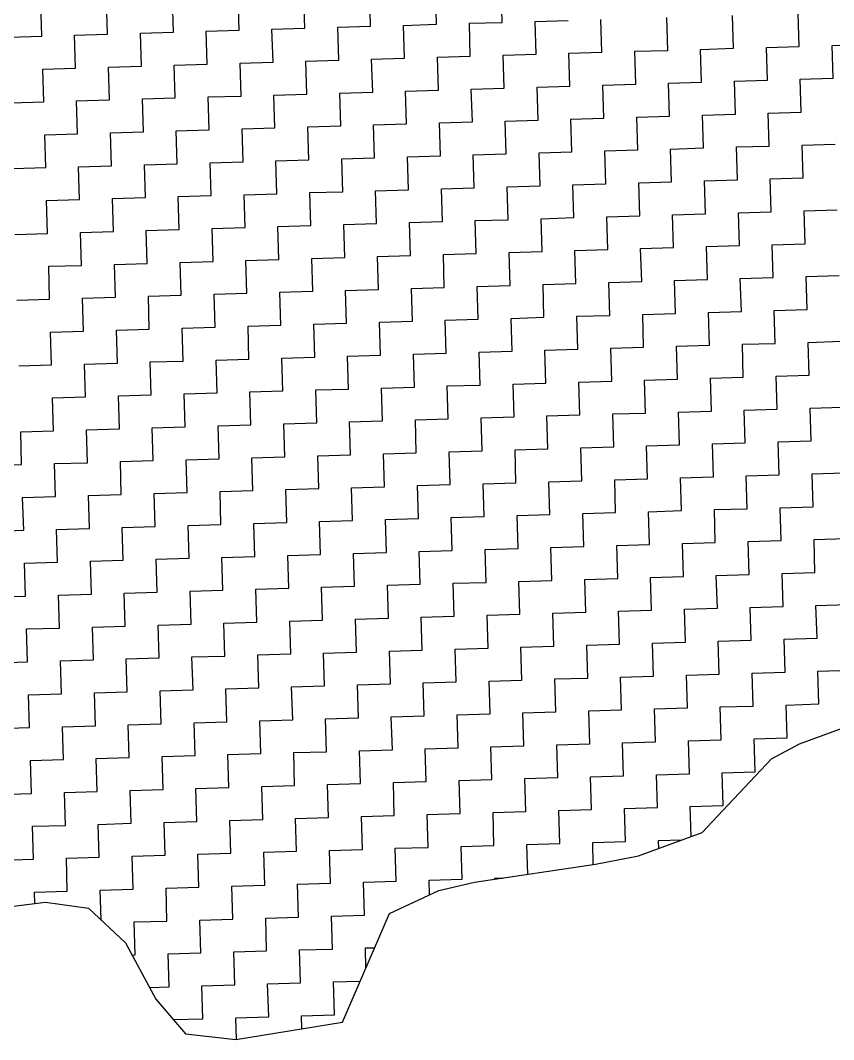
# Model space of a CAD drawing. Header units: metres. Extents: x 289662 to 290738, y 2016260 to 2018343.
# Drawn here: x 290324.9 to 290417, y 2016454.8 to 2016570.2 of the extents above; entities that cross this region are included whole.
import ezdxf

# ---------------------------------------------------------------- set-up
doc = ezdxf.new("R2010")
doc.units = ezdxf.units.M
doc.layers.add('POLY_HATCH', color=12, linetype='Continuous')

msp = doc.modelspace()

# ---------------------------------------------------------------- linework, layer by layer
at = {"layer": 'POLY_HATCH', "linetype": 'Continuous'}
for p, q in [((290372.04, 2016569.79), (290371.93, 2016573.51)), ((290379.48, 2016570.01), (290379.37, 2016573.73)), ((290334.81, 2016568.67), (290334.7, 2016572.39)), ((290342.26, 2016568.89), (290342.15, 2016572.62)), ((290349.7, 2016569.12), (290349.59, 2016572.84)), ((290357.15, 2016569.34), (290357.04, 2016573.06)), ((290364.59, 2016569.56), (290364.48, 2016573.29)), ((290327.37, 2016568.45), (290327.25, 2016572.17)), ((290375.76, 2016569.9), (290379.48, 2016570.01)), ((290383.21, 2016570.12), (290386.93, 2016570.23)), ((290383.32, 2016566.4), (290383.21, 2016570.12)), ((290390.76, 2016566.62), (290390.65, 2016570.34)), ((290398.21, 2016566.84), (290398.1, 2016570.57)), ((290405.65, 2016567.07), (290405.54, 2016570.79)), ((290413.1, 2016567.29), (290412.99, 2016571.01)), ((290338.53, 2016568.78), (290342.26, 2016568.89)), ((290345.98, 2016569.01), (290349.7, 2016569.12)), ((290346.09, 2016565.28), (290345.98, 2016569.01)), ((290353.42, 2016569.23), (290357.15, 2016569.34)), ((290353.54, 2016565.51), (290353.42, 2016569.23)), ((290360.87, 2016569.45), (290364.59, 2016569.56)), ((290360.98, 2016565.73), (290360.87, 2016569.45)), ((290368.32, 2016569.67), (290372.04, 2016569.79)), ((290368.43, 2016565.95), (290368.32, 2016569.67)), ((290375.87, 2016566.17), (290375.76, 2016569.9)), ((290323.64, 2016568.34), (290327.37, 2016568.45)), ((290331.09, 2016568.56), (290334.81, 2016568.67)), ((290331.2, 2016564.84), (290331.09, 2016568.56)), ((290338.65, 2016565.06), (290338.53, 2016568.78)), ((290387.04, 2016566.51), (290390.76, 2016566.62)), ((290387.15, 2016562.79), (290387.04, 2016566.51)), ((290394.49, 2016566.73), (290398.21, 2016566.84)), ((290394.6, 2016563.01), (290394.49, 2016566.73)), ((290401.93, 2016566.95), (290405.65, 2016567.07)), ((290402.04, 2016563.23), (290401.93, 2016566.95)), ((290409.38, 2016567.18), (290413.1, 2016567.29)), ((290409.49, 2016563.45), (290409.38, 2016567.18)), ((290416.82, 2016567.4), (290420.54, 2016567.51)), ((290416.93, 2016563.68), (290416.82, 2016567.4)), ((290349.81, 2016565.39), (290353.54, 2016565.51)), ((290349.93, 2016561.67), (290349.81, 2016565.39)), ((290357.26, 2016565.62), (290360.98, 2016565.73)), ((290357.37, 2016561.89), (290357.26, 2016565.62)), ((290364.7, 2016565.84), (290368.43, 2016565.95)), ((290364.82, 2016562.12), (290364.7, 2016565.84)), ((290372.15, 2016566.06), (290375.87, 2016566.17)), ((290372.26, 2016562.34), (290372.15, 2016566.06)), ((290379.6, 2016566.29), (290383.32, 2016566.4)), ((290379.71, 2016562.56), (290379.6, 2016566.29)), ((290327.48, 2016564.72), (290331.2, 2016564.84)), ((290327.59, 2016561), (290327.48, 2016564.72)), ((290334.92, 2016564.95), (290338.65, 2016565.06)), ((290335.03, 2016561.23), (290334.92, 2016564.95)), ((290342.37, 2016565.17), (290346.09, 2016565.28)), ((290342.48, 2016561.45), (290342.37, 2016565.17)), ((290398.32, 2016563.12), (290402.04, 2016563.23)), ((290398.43, 2016559.4), (290398.32, 2016563.12)), ((290405.77, 2016563.34), (290409.49, 2016563.45)), ((290405.88, 2016559.62), (290405.77, 2016563.34)), ((290413.21, 2016563.57), (290416.93, 2016563.68)), ((290413.32, 2016559.84), (290413.21, 2016563.57)), ((290353.65, 2016561.78), (290357.37, 2016561.89)), ((290361.09, 2016562.01), (290364.82, 2016562.12)), ((290361.2, 2016558.28), (290361.09, 2016562.01)), ((290368.54, 2016562.23), (290372.26, 2016562.34)), ((290368.65, 2016558.51), (290368.54, 2016562.23)), ((290375.98, 2016562.45), (290379.71, 2016562.56)), ((290376.1, 2016558.73), (290375.98, 2016562.45)), ((290383.43, 2016562.67), (290387.15, 2016562.79)), ((290383.54, 2016558.95), (290383.43, 2016562.67)), ((290390.87, 2016562.9), (290394.6, 2016563.01)), ((290390.99, 2016559.17), (290390.87, 2016562.9)), ((290323.87, 2016560.89), (290327.59, 2016561)), ((290331.31, 2016561.11), (290335.03, 2016561.23)), ((290331.42, 2016557.39), (290331.31, 2016561.11)), ((290338.76, 2016561.34), (290342.48, 2016561.45)), ((290338.87, 2016557.61), (290338.76, 2016561.34)), ((290346.2, 2016561.56), (290349.93, 2016561.67)), ((290346.31, 2016557.84), (290346.2, 2016561.56)), ((290353.76, 2016558.06), (290353.65, 2016561.78)), ((290402.15, 2016559.51), (290405.88, 2016559.62)), ((290409.6, 2016559.73), (290413.32, 2016559.84)), ((290409.71, 2016556.01), (290409.6, 2016559.73)), ((290364.93, 2016558.39), (290368.65, 2016558.51)), ((290372.37, 2016558.62), (290376.1, 2016558.73)), ((290372.48, 2016554.89), (290372.37, 2016558.62)), ((290379.82, 2016558.84), (290383.54, 2016558.95)), ((290379.93, 2016555.12), (290379.82, 2016558.84)), ((290387.26, 2016559.06), (290390.99, 2016559.17)), ((290387.37, 2016555.34), (290387.26, 2016559.06)), ((290394.71, 2016559.29), (290398.43, 2016559.4)), ((290394.82, 2016555.56), (290394.71, 2016559.29)), ((290402.27, 2016555.79), (290402.15, 2016559.51)), ((290327.7, 2016557.28), (290331.42, 2016557.39)), ((290327.81, 2016553.56), (290327.7, 2016557.28)), ((290335.15, 2016557.5), (290338.87, 2016557.61)), ((290335.26, 2016553.78), (290335.15, 2016557.5)), ((290342.59, 2016557.73), (290346.31, 2016557.84)), ((290342.7, 2016554), (290342.59, 2016557.73)), ((290350.04, 2016557.95), (290353.76, 2016558.06)), ((290350.15, 2016554.23), (290350.04, 2016557.95)), ((290357.48, 2016558.17), (290361.2, 2016558.28)), ((290357.59, 2016554.45), (290357.48, 2016558.17)), ((290365.04, 2016554.67), (290364.93, 2016558.39)), ((290413.43, 2016556.12), (290417.16, 2016556.23)), ((290413.55, 2016552.4), (290413.43, 2016556.12)), ((290376.21, 2016555.01), (290379.93, 2016555.12)), ((290376.32, 2016551.28), (290376.21, 2016555.01)), ((290383.65, 2016555.23), (290387.37, 2016555.34)), ((290383.76, 2016551.51), (290383.65, 2016555.23)), ((290391.1, 2016555.45), (290394.82, 2016555.56)), ((290391.21, 2016551.73), (290391.1, 2016555.45)), ((290398.54, 2016555.67), (290402.27, 2016555.79)), ((290398.65, 2016551.95), (290398.54, 2016555.67)), ((290405.99, 2016555.9), (290409.71, 2016556.01)), ((290406.1, 2016552.18), (290405.99, 2016555.9)), ((290338.98, 2016553.89), (290342.7, 2016554)), ((290339.09, 2016550.17), (290338.98, 2016553.89)), ((290346.43, 2016554.11), (290350.15, 2016554.23)), ((290346.54, 2016550.39), (290346.43, 2016554.11)), ((290353.87, 2016554.34), (290357.59, 2016554.45)), ((290353.98, 2016550.61), (290353.87, 2016554.34)), ((290361.32, 2016554.56), (290365.04, 2016554.67)), ((290361.43, 2016550.84), (290361.32, 2016554.56)), ((290368.76, 2016554.78), (290372.48, 2016554.89)), ((290368.87, 2016551.06), (290368.76, 2016554.78)), ((290324.09, 2016553.45), (290327.81, 2016553.56)), ((290331.53, 2016553.67), (290335.26, 2016553.78)), ((290331.65, 2016549.95), (290331.53, 2016553.67)), ((290380.04, 2016551.39), (290383.76, 2016551.51)), ((290387.49, 2016551.62), (290391.21, 2016551.73)), ((290387.6, 2016547.9), (290387.49, 2016551.62)), ((290394.93, 2016551.84), (290398.65, 2016551.95)), ((290395.04, 2016548.12), (290394.93, 2016551.84)), ((290402.38, 2016552.06), (290406.1, 2016552.18)), ((290402.49, 2016548.34), (290402.38, 2016552.06)), ((290409.82, 2016552.29), (290413.55, 2016552.4)), ((290409.93, 2016548.56), (290409.82, 2016552.29)), ((290342.81, 2016550.28), (290346.54, 2016550.39)), ((290350.26, 2016550.5), (290353.98, 2016550.61)), ((290350.37, 2016546.78), (290350.26, 2016550.5)), ((290357.7, 2016550.73), (290361.43, 2016550.84)), ((290357.82, 2016547), (290357.7, 2016550.73)), ((290365.15, 2016550.95), (290368.87, 2016551.06)), ((290365.26, 2016547.23), (290365.15, 2016550.95)), ((290372.6, 2016551.17), (290376.32, 2016551.28)), ((290372.71, 2016547.45), (290372.6, 2016551.17)), ((290380.15, 2016547.67), (290380.04, 2016551.39)), ((290327.92, 2016549.83), (290331.65, 2016549.95)), ((290328.03, 2016546.11), (290327.92, 2016549.83)), ((290335.37, 2016550.06), (290339.09, 2016550.17)), ((290335.48, 2016546.33), (290335.37, 2016550.06)), ((290342.93, 2016546.56), (290342.81, 2016550.28)), ((290391.32, 2016548.01), (290395.04, 2016548.12)), ((290398.77, 2016548.23), (290402.49, 2016548.34)), ((290398.88, 2016544.51), (290398.77, 2016548.23)), ((290406.21, 2016548.45), (290409.93, 2016548.56)), ((290406.32, 2016544.73), (290406.21, 2016548.45)), ((290413.66, 2016548.68), (290417.38, 2016548.79)), ((290413.77, 2016544.95), (290413.66, 2016548.68)), ((290354.09, 2016546.89), (290357.82, 2016547)), ((290354.21, 2016543.17), (290354.09, 2016546.89)), ((290361.54, 2016547.11), (290365.26, 2016547.23)), ((290361.65, 2016543.39), (290361.54, 2016547.11)), ((290368.98, 2016547.34), (290372.71, 2016547.45)), ((290369.1, 2016543.62), (290368.98, 2016547.34)), ((290376.43, 2016547.56), (290380.15, 2016547.67)), ((290376.54, 2016543.84), (290376.43, 2016547.56)), ((290383.88, 2016547.78), (290387.6, 2016547.9)), ((290383.99, 2016544.06), (290383.88, 2016547.78)), ((290391.43, 2016544.28), (290391.32, 2016548.01)), ((290324.31, 2016546), (290328.03, 2016546.11)), ((290331.76, 2016546.22), (290335.48, 2016546.33)), ((290331.87, 2016542.5), (290331.76, 2016546.22)), ((290339.2, 2016546.45), (290342.93, 2016546.56)), ((290339.31, 2016542.72), (290339.2, 2016546.45)), ((290346.65, 2016546.67), (290350.37, 2016546.78)), ((290346.76, 2016542.95), (290346.65, 2016546.67)), ((290402.6, 2016544.62), (290406.32, 2016544.73)), ((290402.71, 2016540.9), (290402.6, 2016544.62)), ((290410.05, 2016544.84), (290413.77, 2016544.95)), ((290410.16, 2016541.12), (290410.05, 2016544.84)), ((290365.37, 2016543.5), (290369.1, 2016543.62)), ((290365.48, 2016539.78), (290365.37, 2016543.5)), ((290372.82, 2016543.73), (290376.54, 2016543.84)), ((290372.93, 2016540), (290372.82, 2016543.73)), ((290380.26, 2016543.95), (290383.99, 2016544.06)), ((290380.38, 2016540.23), (290380.26, 2016543.95)), ((290387.71, 2016544.17), (290391.43, 2016544.28)), ((290387.82, 2016540.45), (290387.71, 2016544.17)), ((290395.15, 2016544.4), (290398.88, 2016544.51)), ((290395.27, 2016540.67), (290395.15, 2016544.4)), ((290328.15, 2016542.39), (290331.87, 2016542.5)), ((290328.26, 2016538.67), (290328.15, 2016542.39)), ((290335.59, 2016542.61), (290339.31, 2016542.72)), ((290335.7, 2016538.89), (290335.59, 2016542.61)), ((290343.04, 2016542.83), (290346.76, 2016542.95)), ((290343.15, 2016539.11), (290343.04, 2016542.83)), ((290350.48, 2016543.06), (290354.21, 2016543.17)), ((290350.59, 2016539.34), (290350.48, 2016543.06)), ((290357.93, 2016543.28), (290361.65, 2016543.39)), ((290358.04, 2016539.56), (290357.93, 2016543.28)), ((290406.43, 2016541.01), (290410.16, 2016541.12)), ((290413.88, 2016541.23), (290417.6, 2016541.34)), ((290413.99, 2016537.51), (290413.88, 2016541.23)), ((290369.21, 2016539.89), (290372.93, 2016540)), ((290376.65, 2016540.12), (290380.38, 2016540.23)), ((290376.76, 2016536.39), (290376.65, 2016540.12)), ((290384.1, 2016540.34), (290387.82, 2016540.45)), ((290384.21, 2016536.62), (290384.1, 2016540.34)), ((290391.54, 2016540.56), (290395.27, 2016540.67)), ((290391.65, 2016536.84), (290391.54, 2016540.56)), ((290398.99, 2016540.78), (290402.71, 2016540.9)), ((290399.1, 2016537.06), (290398.99, 2016540.78)), ((290406.55, 2016537.28), (290406.43, 2016541.01)), ((290331.98, 2016538.78), (290335.7, 2016538.89)), ((290339.43, 2016539), (290343.15, 2016539.11)), ((290339.54, 2016535.28), (290339.43, 2016539)), ((290346.87, 2016539.22), (290350.59, 2016539.34)), ((290346.98, 2016535.5), (290346.87, 2016539.22)), ((290354.32, 2016539.45), (290358.04, 2016539.56)), ((290354.43, 2016535.72), (290354.32, 2016539.45)), ((290361.76, 2016539.67), (290365.48, 2016539.78)), ((290361.87, 2016535.95), (290361.76, 2016539.67)), ((290369.32, 2016536.17), (290369.21, 2016539.89)), ((290324.54, 2016538.55), (290328.26, 2016538.67)), ((290332.09, 2016535.05), (290331.98, 2016538.78)), ((290380.49, 2016536.5), (290384.21, 2016536.62)), ((290380.6, 2016532.78), (290380.49, 2016536.5)), ((290387.93, 2016536.73), (290391.65, 2016536.84)), ((290388.04, 2016533), (290387.93, 2016536.73)), ((290395.38, 2016536.95), (290399.1, 2016537.06)), ((290395.49, 2016533.23), (290395.38, 2016536.95)), ((290402.82, 2016537.17), (290406.55, 2016537.28)), ((290402.93, 2016533.45), (290402.82, 2016537.17)), ((290410.27, 2016537.4), (290413.99, 2016537.51)), ((290410.38, 2016533.67), (290410.27, 2016537.4)), ((290343.26, 2016535.39), (290346.98, 2016535.5)), ((290343.37, 2016531.67), (290343.26, 2016535.39)), ((290350.71, 2016535.61), (290354.43, 2016535.72)), ((290350.82, 2016531.89), (290350.71, 2016535.61)), ((290358.15, 2016535.84), (290361.87, 2016535.95)), ((290358.26, 2016532.11), (290358.15, 2016535.84)), ((290365.6, 2016536.06), (290369.32, 2016536.17)), ((290365.71, 2016532.34), (290365.6, 2016536.06)), ((290373.04, 2016536.28), (290376.76, 2016536.39)), ((290373.15, 2016532.56), (290373.04, 2016536.28)), ((290328.37, 2016534.94), (290332.09, 2016535.05)), ((290328.48, 2016531.22), (290328.37, 2016534.94)), ((290335.81, 2016535.17), (290339.54, 2016535.28)), ((290335.93, 2016531.44), (290335.81, 2016535.17)), ((290391.77, 2016533.12), (290395.49, 2016533.23)), ((290391.88, 2016529.39), (290391.77, 2016533.12)), ((290399.21, 2016533.34), (290402.93, 2016533.45)), ((290399.32, 2016529.62), (290399.21, 2016533.34)), ((290406.66, 2016533.56), (290410.38, 2016533.67)), ((290406.77, 2016529.84), (290406.66, 2016533.56)), ((290414.1, 2016533.78), (290417.83, 2016533.9)), ((290414.21, 2016530.06), (290414.1, 2016533.78)), ((290347.09, 2016531.78), (290350.82, 2016531.89)), ((290354.54, 2016532), (290358.26, 2016532.11)), ((290354.65, 2016528.28), (290354.54, 2016532)), ((290361.98, 2016532.22), (290365.71, 2016532.34)), ((290362.1, 2016528.5), (290361.98, 2016532.22)), ((290369.43, 2016532.45), (290373.15, 2016532.56)), ((290369.54, 2016528.72), (290369.43, 2016532.45)), ((290376.88, 2016532.67), (290380.6, 2016532.78)), ((290376.99, 2016528.95), (290376.88, 2016532.67)), ((290384.32, 2016532.89), (290388.04, 2016533)), ((290384.43, 2016529.17), (290384.32, 2016532.89)), ((290324.76, 2016531.11), (290328.48, 2016531.22)), ((290332.2, 2016531.33), (290335.93, 2016531.44)), ((290332.31, 2016527.61), (290332.2, 2016531.33)), ((290339.65, 2016531.56), (290343.37, 2016531.67)), ((290339.76, 2016527.83), (290339.65, 2016531.56)), ((290347.21, 2016528.06), (290347.09, 2016531.78)), ((290395.6, 2016529.5), (290399.32, 2016529.62)), ((290403.05, 2016529.73), (290406.77, 2016529.84)), ((290403.16, 2016526), (290403.05, 2016529.73)), ((290410.49, 2016529.95), (290414.21, 2016530.06)), ((290410.6, 2016526.23), (290410.49, 2016529.95)), ((290358.37, 2016528.39), (290362.1, 2016528.5)), ((290365.82, 2016528.61), (290369.54, 2016528.72)), ((290365.93, 2016524.89), (290365.82, 2016528.61)), ((290373.26, 2016528.84), (290376.99, 2016528.95)), ((290373.38, 2016525.11), (290373.26, 2016528.84)), ((290380.71, 2016529.06), (290384.43, 2016529.17)), ((290380.82, 2016525.34), (290380.71, 2016529.06)), ((290388.16, 2016529.28), (290391.88, 2016529.39)), ((290388.27, 2016525.56), (290388.16, 2016529.28)), ((290395.71, 2016525.78), (290395.6, 2016529.5)), ((290328.59, 2016527.5), (290332.31, 2016527.61)), ((290328.7, 2016523.78), (290328.59, 2016527.5)), ((290336.04, 2016527.72), (290339.76, 2016527.83)), ((290336.15, 2016524), (290336.04, 2016527.72)), ((290343.48, 2016527.94), (290347.21, 2016528.06)), ((290343.59, 2016524.22), (290343.48, 2016527.94)), ((290350.93, 2016528.17), (290354.65, 2016528.28)), ((290351.04, 2016524.44), (290350.93, 2016528.17)), ((290358.49, 2016524.67), (290358.37, 2016528.39)), ((290406.88, 2016526.12), (290410.6, 2016526.23)), ((290406.99, 2016522.39), (290406.88, 2016526.12)), ((290414.33, 2016526.34), (290418.05, 2016526.45)), ((290414.44, 2016522.62), (290414.33, 2016526.34)), ((290369.65, 2016525), (290373.38, 2016525.11)), ((290369.76, 2016521.28), (290369.65, 2016525)), ((290377.1, 2016525.22), (290380.82, 2016525.34)), ((290377.21, 2016521.5), (290377.1, 2016525.22)), ((290384.54, 2016525.45), (290388.27, 2016525.56)), ((290384.66, 2016521.72), (290384.54, 2016525.45)), ((290391.99, 2016525.67), (290395.71, 2016525.78)), ((290392.1, 2016521.95), (290391.99, 2016525.67)), ((290399.43, 2016525.89), (290403.16, 2016526)), ((290399.55, 2016522.17), (290399.43, 2016525.89)), ((290332.43, 2016523.89), (290336.15, 2016524)), ((290332.54, 2016520.16), (290332.43, 2016523.89)), ((290339.87, 2016524.11), (290343.59, 2016524.22)), ((290339.98, 2016520.39), (290339.87, 2016524.11)), ((290347.32, 2016524.33), (290351.04, 2016524.44)), ((290347.43, 2016520.61), (290347.32, 2016524.33)), ((290354.76, 2016524.56), (290358.49, 2016524.67)), ((290354.87, 2016520.83), (290354.76, 2016524.56)), ((290362.21, 2016524.78), (290365.93, 2016524.89)), ((290362.32, 2016521.06), (290362.21, 2016524.78)), ((290324.98, 2016523.66), (290328.7, 2016523.78)), ((290325.09, 2016519.94), (290324.98, 2016523.66)), ((290373.49, 2016521.39), (290377.21, 2016521.5)), ((290380.93, 2016521.61), (290384.66, 2016521.72)), ((290381.04, 2016517.89), (290380.93, 2016521.61)), ((290388.38, 2016521.84), (290392.1, 2016521.95)), ((290388.49, 2016518.11), (290388.38, 2016521.84)), ((290395.82, 2016522.06), (290399.55, 2016522.17)), ((290395.94, 2016518.34), (290395.82, 2016522.06)), ((290403.27, 2016522.28), (290406.99, 2016522.39)), ((290403.38, 2016518.56), (290403.27, 2016522.28)), ((290410.71, 2016522.51), (290414.44, 2016522.62)), ((290410.83, 2016518.78), (290410.71, 2016522.51)), ((290336.26, 2016520.28), (290339.98, 2016520.39)), ((290343.71, 2016520.5), (290347.43, 2016520.61)), ((290343.82, 2016516.78), (290343.71, 2016520.5)), ((290351.15, 2016520.72), (290354.87, 2016520.83)), ((290351.26, 2016517), (290351.15, 2016520.72)), ((290358.6, 2016520.94), (290362.32, 2016521.06)), ((290358.71, 2016517.22), (290358.6, 2016520.94)), ((290366.04, 2016521.17), (290369.76, 2016521.28)), ((290366.15, 2016517.44), (290366.04, 2016521.17)), ((290373.6, 2016517.67), (290373.49, 2016521.39)), ((290321.37, 2016519.83), (290325.09, 2016519.94)), ((290328.82, 2016520.05), (290332.54, 2016520.16)), ((290328.93, 2016516.33), (290328.82, 2016520.05)), ((290336.37, 2016516.55), (290336.26, 2016520.28)), ((290384.77, 2016518), (290388.49, 2016518.11)), ((290392.21, 2016518.23), (290395.94, 2016518.34)), ((290392.32, 2016514.5), (290392.21, 2016518.23)), ((290399.66, 2016518.45), (290403.38, 2016518.56)), ((290399.77, 2016514.73), (290399.66, 2016518.45)), ((290407.1, 2016518.67), (290410.83, 2016518.78)), ((290407.21, 2016514.95), (290407.1, 2016518.67)), ((290414.55, 2016518.89), (290418.27, 2016519.01)), ((290414.66, 2016515.17), (290414.55, 2016518.89)), ((290347.54, 2016516.89), (290351.26, 2016517)), ((290347.65, 2016513.16), (290347.54, 2016516.89)), ((290354.99, 2016517.11), (290358.71, 2016517.22)), ((290355.1, 2016513.39), (290354.99, 2016517.11)), ((290362.43, 2016517.33), (290366.15, 2016517.44)), ((290362.54, 2016513.61), (290362.43, 2016517.33)), ((290369.88, 2016517.56), (290373.6, 2016517.67)), ((290369.99, 2016513.83), (290369.88, 2016517.56)), ((290377.32, 2016517.78), (290381.04, 2016517.89)), ((290377.43, 2016514.06), (290377.32, 2016517.78)), ((290384.88, 2016514.28), (290384.77, 2016518)), ((290325.2, 2016516.22), (290328.93, 2016516.33)), ((290325.32, 2016512.5), (290325.2, 2016516.22)), ((290332.65, 2016516.44), (290336.37, 2016516.55)), ((290332.76, 2016512.72), (290332.65, 2016516.44)), ((290340.09, 2016516.66), (290343.82, 2016516.78)), ((290340.21, 2016512.94), (290340.09, 2016516.66)), ((290396.05, 2016514.61), (290399.77, 2016514.73)), ((290396.16, 2016510.89), (290396.05, 2016514.61)), ((290403.49, 2016514.84), (290407.21, 2016514.95)), ((290403.6, 2016511.11), (290403.49, 2016514.84)), ((290410.94, 2016515.06), (290414.66, 2016515.17)), ((290411.05, 2016511.34), (290410.94, 2016515.06)), ((290358.82, 2016513.5), (290362.54, 2016513.61)), ((290358.93, 2016509.78), (290358.82, 2016513.5)), ((290366.27, 2016513.72), (290369.99, 2016513.83)), ((290366.38, 2016510), (290366.27, 2016513.72)), ((290373.71, 2016513.95), (290377.43, 2016514.06)), ((290373.82, 2016510.22), (290373.71, 2016513.95)), ((290381.16, 2016514.17), (290384.88, 2016514.28)), ((290381.27, 2016510.45), (290381.16, 2016514.17)), ((290388.6, 2016514.39), (290392.32, 2016514.5)), ((290388.71, 2016510.67), (290388.6, 2016514.39)), ((290321.59, 2016512.38), (290325.32, 2016512.5)), ((290329.04, 2016512.61), (290332.76, 2016512.72)), ((290329.15, 2016508.88), (290329.04, 2016512.61)), ((290336.48, 2016512.83), (290340.21, 2016512.94)), ((290336.59, 2016509.11), (290336.48, 2016512.83)), ((290343.93, 2016513.05), (290347.65, 2016513.16)), ((290344.04, 2016509.33), (290343.93, 2016513.05)), ((290351.37, 2016513.28), (290355.1, 2016513.39)), ((290351.49, 2016509.55), (290351.37, 2016513.28)), ((290399.88, 2016511), (290403.6, 2016511.11)), ((290407.33, 2016511.23), (290411.05, 2016511.34)), ((290407.44, 2016507.5), (290407.33, 2016511.23)), ((290414.77, 2016511.45), (290418.49, 2016511.56)), ((290414.88, 2016507.73), (290414.77, 2016511.45)), ((290362.65, 2016509.89), (290366.38, 2016510)), ((290370.1, 2016510.11), (290373.82, 2016510.22)), ((290370.21, 2016506.39), (290370.1, 2016510.11)), ((290377.54, 2016510.33), (290381.27, 2016510.45)), ((290377.66, 2016506.61), (290377.54, 2016510.33)), ((290384.99, 2016510.56), (290388.71, 2016510.67)), ((290385.1, 2016506.83), (290384.99, 2016510.56)), ((290392.44, 2016510.78), (290396.16, 2016510.89)), ((290392.55, 2016507.06), (290392.44, 2016510.78)), ((290399.99, 2016507.28), (290399.88, 2016511)), ((290325.43, 2016508.77), (290329.15, 2016508.88)), ((290332.87, 2016509), (290336.59, 2016509.11)), ((290332.98, 2016505.27), (290332.87, 2016509)), ((290340.32, 2016509.22), (290344.04, 2016509.33)), ((290340.43, 2016505.5), (290340.32, 2016509.22)), ((290347.76, 2016509.44), (290351.49, 2016509.55)), ((290347.87, 2016505.72), (290347.76, 2016509.44)), ((290355.21, 2016509.66), (290358.93, 2016509.78)), ((290355.32, 2016505.94), (290355.21, 2016509.66)), ((290362.77, 2016506.17), (290362.65, 2016509.89)), ((290325.54, 2016505.05), (290325.43, 2016508.77)), ((290411.16, 2016507.61), (290414.88, 2016507.73)), ((290373.93, 2016506.5), (290377.66, 2016506.61)), ((290374.04, 2016502.78), (290373.93, 2016506.5)), ((290381.38, 2016506.72), (290385.1, 2016506.83)), ((290381.49, 2016503), (290381.38, 2016506.72)), ((290388.82, 2016506.95), (290392.55, 2016507.06)), ((290388.94, 2016503.22), (290388.82, 2016506.95)), ((290396.27, 2016507.17), (290399.99, 2016507.28)), ((290396.38, 2016503.45), (290396.27, 2016507.17)), ((290403.71, 2016507.39), (290407.44, 2016507.5)), ((290403.83, 2016503.67), (290403.71, 2016507.39)), ((290411.27, 2016503.89), (290411.16, 2016507.61)), ((290336.71, 2016505.38), (290340.43, 2016505.5)), ((290336.82, 2016501.66), (290336.71, 2016505.38)), ((290344.15, 2016505.61), (290347.87, 2016505.72)), ((290344.26, 2016501.89), (290344.15, 2016505.61)), ((290351.6, 2016505.83), (290355.32, 2016505.94)), ((290351.71, 2016502.11), (290351.6, 2016505.83)), ((290359.04, 2016506.05), (290362.77, 2016506.17)), ((290359.15, 2016502.33), (290359.04, 2016506.05)), ((290366.49, 2016506.28), (290370.21, 2016506.39)), ((290366.6, 2016502.55), (290366.49, 2016506.28)), ((290321.82, 2016504.94), (290325.54, 2016505.05)), ((290329.26, 2016505.16), (290332.98, 2016505.27)), ((290329.37, 2016501.44), (290329.26, 2016505.16)), ((290385.21, 2016503.11), (290388.94, 2016503.22)), ((290385.32, 2016499.39), (290385.21, 2016503.11)), ((290392.66, 2016503.33), (290396.38, 2016503.45)), ((290392.77, 2016499.61), (290392.66, 2016503.33)), ((290400.1, 2016503.56), (290403.83, 2016503.67)), ((290400.22, 2016499.83), (290400.1, 2016503.56)), ((290407.55, 2016503.78), (290411.27, 2016503.89)), ((290407.66, 2016500.06), (290407.55, 2016503.78)), ((290414.99, 2016504), (290418.72, 2016504.11)), ((290415.11, 2016500.28), (290414.99, 2016504)), ((290340.54, 2016501.77), (290344.26, 2016501.89)), ((290347.99, 2016502), (290351.71, 2016502.11)), ((290348.1, 2016498.27), (290347.99, 2016502)), ((290355.43, 2016502.22), (290359.15, 2016502.33)), ((290355.54, 2016498.5), (290355.43, 2016502.22)), ((290362.88, 2016502.44), (290366.6, 2016502.55)), ((290362.99, 2016498.72), (290362.88, 2016502.44)), ((290370.32, 2016502.67), (290374.04, 2016502.78)), ((290370.43, 2016498.94), (290370.32, 2016502.67)), ((290377.77, 2016502.89), (290381.49, 2016503)), ((290377.88, 2016499.17), (290377.77, 2016502.89)), ((290325.65, 2016501.33), (290329.37, 2016501.44)), ((290325.76, 2016497.61), (290325.65, 2016501.33)), ((290333.1, 2016501.55), (290336.82, 2016501.66)), ((290333.21, 2016497.83), (290333.1, 2016501.55)), ((290340.65, 2016498.05), (290340.54, 2016501.77)), ((290389.05, 2016499.5), (290392.77, 2016499.61)), ((290396.49, 2016499.72), (290400.22, 2016499.83)), ((290396.6, 2016496), (290396.49, 2016499.72)), ((290403.94, 2016499.95), (290407.66, 2016500.06)), ((290404.05, 2016496.22), (290403.94, 2016499.95)), ((290411.38, 2016500.17), (290415.11, 2016500.28)), ((290411.49, 2016496.45), (290411.38, 2016500.17)), ((290351.82, 2016498.39), (290355.54, 2016498.5)), ((290359.27, 2016498.61), (290362.99, 2016498.72)), ((290359.38, 2016494.89), (290359.27, 2016498.61)), ((290366.71, 2016498.83), (290370.43, 2016498.94)), ((290366.82, 2016495.11), (290366.71, 2016498.83)), ((290374.16, 2016499.05), (290377.88, 2016499.17)), ((290374.27, 2016495.33), (290374.16, 2016499.05)), ((290381.6, 2016499.28), (290385.32, 2016499.39)), ((290381.71, 2016495.55), (290381.6, 2016499.28)), ((290389.16, 2016495.78), (290389.05, 2016499.5)), ((290322.04, 2016497.49), (290325.76, 2016497.61)), ((290329.48, 2016497.72), (290333.21, 2016497.83)), ((290329.6, 2016493.99), (290329.48, 2016497.72)), ((290336.93, 2016497.94), (290340.65, 2016498.05)), ((290337.04, 2016494.22), (290336.93, 2016497.94)), ((290344.37, 2016498.16), (290348.1, 2016498.27)), ((290344.49, 2016494.44), (290344.37, 2016498.16)), ((290351.93, 2016494.66), (290351.82, 2016498.39)), ((290400.33, 2016496.11), (290404.05, 2016496.22)), ((290400.44, 2016492.39), (290400.33, 2016496.11)), ((290407.77, 2016496.33), (290411.49, 2016496.45)), ((290407.88, 2016492.61), (290407.77, 2016496.33)), ((290415.22, 2016496.56), (290418.94, 2016496.67)), ((290415.33, 2016492.84), (290415.22, 2016496.56)), ((290363.1, 2016495), (290366.82, 2016495.11)), ((290363.21, 2016491.27), (290363.1, 2016495)), ((290370.55, 2016495.22), (290374.27, 2016495.33)), ((290370.66, 2016491.5), (290370.55, 2016495.22)), ((290377.99, 2016495.44), (290381.71, 2016495.55)), ((290378.1, 2016491.72), (290377.99, 2016495.44)), ((290385.44, 2016495.67), (290389.16, 2016495.78)), ((290385.55, 2016491.94), (290385.44, 2016495.67)), ((290392.88, 2016495.89), (290396.6, 2016496)), ((290392.99, 2016492.17), (290392.88, 2016495.89)), ((290325.87, 2016493.88), (290329.6, 2016493.99)), ((290325.98, 2016490.16), (290325.87, 2016493.88)), ((290333.32, 2016494.11), (290337.04, 2016494.22)), ((290333.43, 2016490.38), (290333.32, 2016494.11)), ((290340.76, 2016494.33), (290344.49, 2016494.44)), ((290340.88, 2016490.61), (290340.76, 2016494.33)), ((290348.21, 2016494.55), (290351.93, 2016494.66)), ((290348.32, 2016490.83), (290348.21, 2016494.55)), ((290355.65, 2016494.77), (290359.38, 2016494.89)), ((290355.77, 2016491.05), (290355.65, 2016494.77)), ((290411.61, 2016492.72), (290415.33, 2016492.84)), ((290411.72, 2016489), (290411.61, 2016492.72)), ((290366.93, 2016491.39), (290370.66, 2016491.5)), ((290374.38, 2016491.61), (290378.1, 2016491.72)), ((290374.49, 2016487.89), (290374.38, 2016491.61)), ((290381.82, 2016491.83), (290385.55, 2016491.94)), ((290381.94, 2016488.11), (290381.82, 2016491.83)), ((290389.27, 2016492.05), (290392.99, 2016492.17)), ((290389.38, 2016488.33), (290389.27, 2016492.05)), ((290396.72, 2016492.28), (290400.44, 2016492.39)), ((290396.83, 2016488.56), (290396.72, 2016492.28)), ((290404.16, 2016492.5), (290407.88, 2016492.61)), ((290404.27, 2016488.78), (290404.16, 2016492.5)), ((290329.71, 2016490.27), (290333.43, 2016490.38)), ((290337.15, 2016490.49), (290340.88, 2016490.61)), ((290337.26, 2016486.77), (290337.15, 2016490.49)), ((290344.6, 2016490.72), (290348.32, 2016490.83)), ((290344.71, 2016486.99), (290344.6, 2016490.72)), ((290352.04, 2016490.94), (290355.77, 2016491.05)), ((290352.15, 2016487.22), (290352.04, 2016490.94)), ((290359.49, 2016491.16), (290363.21, 2016491.27)), ((290359.6, 2016487.44), (290359.49, 2016491.16)), ((290367.05, 2016487.66), (290366.93, 2016491.39)), ((290322.26, 2016490.05), (290325.98, 2016490.16)), ((290329.82, 2016486.55), (290329.71, 2016490.27)), ((290378.21, 2016488), (290381.94, 2016488.11)), ((290385.66, 2016488.22), (290389.38, 2016488.33)), ((290385.77, 2016484.5), (290385.66, 2016488.22)), ((290393.1, 2016488.44), (290396.83, 2016488.56)), ((290393.22, 2016484.72), (290393.1, 2016488.44)), ((290400.55, 2016488.67), (290404.27, 2016488.78)), ((290400.66, 2016484.94), (290400.55, 2016488.67)), ((290407.99, 2016488.89), (290411.72, 2016489)), ((290408.11, 2016485.17), (290407.99, 2016488.89)), ((290340.99, 2016486.88), (290344.71, 2016486.99)), ((290341.1, 2016483.16), (290340.99, 2016486.88)), ((290348.43, 2016487.11), (290352.15, 2016487.22)), ((290348.54, 2016483.38), (290348.43, 2016487.11)), ((290355.88, 2016487.33), (290359.6, 2016487.44)), ((290355.99, 2016483.61), (290355.88, 2016487.33)), ((290363.32, 2016487.55), (290367.05, 2016487.66)), ((290363.43, 2016483.83), (290363.32, 2016487.55)), ((290370.77, 2016487.77), (290374.49, 2016487.89)), ((290370.88, 2016484.05), (290370.77, 2016487.77)), ((290378.32, 2016484.28), (290378.21, 2016488)), ((290326.1, 2016486.44), (290329.82, 2016486.55)), ((290326.21, 2016482.71), (290326.1, 2016486.44)), ((290333.54, 2016486.66), (290337.26, 2016486.77)), ((290333.65, 2016482.94), (290333.54, 2016486.66)), ((290389.49, 2016484.61), (290393.22, 2016484.72)), ((290389.6, 2016480.89), (290389.49, 2016484.61)), ((290396.94, 2016484.83), (290400.66, 2016484.94)), ((290397.05, 2016481.11), (290396.94, 2016484.83)), ((290404.38, 2016485.06), (290408.11, 2016485.17)), ((290404.5, 2016481.33), (290404.38, 2016485.06)), ((290352.27, 2016483.49), (290355.99, 2016483.61)), ((290352.38, 2016479.77), (290352.27, 2016483.49)), ((290359.71, 2016483.72), (290363.43, 2016483.83)), ((290359.82, 2016479.99), (290359.71, 2016483.72)), ((290367.16, 2016483.94), (290370.88, 2016484.05)), ((290367.27, 2016480.22), (290367.16, 2016483.94)), ((290374.6, 2016484.16), (290378.32, 2016484.28)), ((290374.71, 2016480.44), (290374.6, 2016484.16)), ((290382.05, 2016484.39), (290385.77, 2016484.5)), ((290382.16, 2016480.66), (290382.05, 2016484.39)), ((290322.48, 2016482.6), (290326.21, 2016482.71)), ((290329.93, 2016482.83), (290333.65, 2016482.94)), ((290330.04, 2016479.1), (290329.93, 2016482.83)), ((290337.38, 2016483.05), (290341.1, 2016483.16)), ((290337.49, 2016479.33), (290337.38, 2016483.05)), ((290344.82, 2016483.27), (290348.54, 2016483.38)), ((290344.93, 2016479.55), (290344.82, 2016483.27)), ((290393.33, 2016481), (290397.05, 2016481.11)), ((290400.77, 2016481.22), (290404.5, 2016481.33)), ((290400.87, 2016477.84), (290400.77, 2016481.22)), ((290356.1, 2016479.88), (290359.82, 2016479.99)), ((290363.55, 2016480.11), (290367.27, 2016480.22)), ((290363.66, 2016476.38), (290363.55, 2016480.11)), ((290370.99, 2016480.33), (290374.71, 2016480.44)), ((290371.1, 2016476.61), (290370.99, 2016480.33)), ((290378.44, 2016480.55), (290382.16, 2016480.66)), ((290378.55, 2016476.83), (290378.44, 2016480.55)), ((290385.88, 2016480.78), (290389.6, 2016480.89)), ((290385.99, 2016477.05), (290385.88, 2016480.78)), ((290393.44, 2016477.28), (290393.33, 2016481)), ((290326.32, 2016478.99), (290330.04, 2016479.1)), ((290326.43, 2016475.27), (290326.32, 2016478.99)), ((290333.76, 2016479.21), (290337.49, 2016479.33)), ((290333.88, 2016475.49), (290333.76, 2016479.21)), ((290341.21, 2016479.44), (290344.93, 2016479.55)), ((290341.32, 2016475.71), (290341.21, 2016479.44)), ((290348.65, 2016479.66), (290352.38, 2016479.77)), ((290348.77, 2016475.94), (290348.65, 2016479.66)), ((290356.21, 2016476.16), (290356.1, 2016479.88)), ((290367.38, 2016476.5), (290371.1, 2016476.61)), ((290367.49, 2016472.77), (290367.38, 2016476.5)), ((290374.83, 2016476.72), (290378.55, 2016476.83)), ((290374.94, 2016473), (290374.83, 2016476.72)), ((290382.27, 2016476.94), (290385.99, 2016477.05)), ((290382.37, 2016473.55), (290382.27, 2016476.94)), ((290389.72, 2016477.16), (290393.44, 2016477.28)), ((290389.79, 2016474.65), (290389.72, 2016477.16)), ((290397.16, 2016477.39), (290399.86, 2016477.47)), ((290397.19, 2016476.49), (290397.16, 2016477.39)), ((290330.15, 2016475.38), (290333.88, 2016475.49)), ((290330.26, 2016471.66), (290330.15, 2016475.38)), ((290337.6, 2016475.6), (290341.32, 2016475.71)), ((290337.71, 2016471.88), (290337.6, 2016475.6)), ((290345.04, 2016475.83), (290348.77, 2016475.94)), ((290345.16, 2016472.1), (290345.04, 2016475.83)), ((290352.49, 2016476.05), (290356.21, 2016476.16)), ((290352.6, 2016472.33), (290352.49, 2016476.05)), ((290359.93, 2016476.27), (290363.66, 2016476.38)), ((290360.05, 2016472.55), (290359.93, 2016476.27)), ((290322.71, 2016475.16), (290326.43, 2016475.27)), ((290378.66, 2016473.11), (290379.54, 2016473.13)), ((290378.66, 2016473), (290378.66, 2016473.11)), ((290333.99, 2016471.77), (290337.71, 2016471.88)), ((290341.43, 2016471.99), (290345.16, 2016472.1)), ((290341.54, 2016468.27), (290341.43, 2016471.99)), ((290348.88, 2016472.22), (290352.6, 2016472.33)), ((290348.99, 2016468.49), (290348.88, 2016472.22)), ((290356.32, 2016472.44), (290360.05, 2016472.55)), ((290356.43, 2016468.72), (290356.32, 2016472.44)), ((290363.77, 2016472.66), (290367.49, 2016472.77)), ((290363.88, 2016468.94), (290363.77, 2016472.66)), ((290371.21, 2016472.88), (290374.94, 2016473)), ((290371.26, 2016471.24), (290371.21, 2016472.88)), ((290326.54, 2016471.55), (290330.26, 2016471.66)), ((290326.58, 2016470.25), (290326.54, 2016471.55)), ((290334.09, 2016468.4), (290333.99, 2016471.77)), ((290345.27, 2016468.38), (290348.99, 2016468.49)), ((290352.71, 2016468.6), (290356.43, 2016468.72)), ((290352.82, 2016464.88), (290352.71, 2016468.6)), ((290360.16, 2016468.83), (290363.88, 2016468.94)), ((290360.27, 2016465.1), (290360.16, 2016468.83)), ((290337.82, 2016468.16), (290341.54, 2016468.27)), ((290337.93, 2016464.44), (290337.82, 2016468.16)), ((290345.38, 2016464.66), (290345.27, 2016468.38)), ((290356.55, 2016464.99), (290360.27, 2016465.1)), ((290356.66, 2016461.27), (290356.55, 2016464.99)), ((290363.99, 2016465.22), (290365.05, 2016465.25)), ((290364.06, 2016462.95), (290363.99, 2016465.22)), ((290337.59, 2016464.42), (290337.93, 2016464.44)), ((290341.66, 2016464.55), (290345.38, 2016464.66)), ((290341.77, 2016460.82), (290341.66, 2016464.55)), ((290349.1, 2016464.77), (290352.82, 2016464.88)), ((290349.21, 2016461.05), (290349.1, 2016464.77)), ((290339.56, 2016460.76), (290341.77, 2016460.82)), ((290345.49, 2016460.94), (290349.21, 2016461.05)), ((290345.6, 2016457.21), (290345.49, 2016460.94)), ((290352.93, 2016461.16), (290356.66, 2016461.27)), ((290353.05, 2016457.44), (290352.93, 2016461.16)), ((290360.38, 2016461.38), (290363.42, 2016461.47)), ((290360.49, 2016457.66), (290360.38, 2016461.38)), ((290342.25, 2016457.11), (290345.6, 2016457.21)), ((290349.32, 2016457.32), (290353.05, 2016457.44)), ((290349.4, 2016454.86), (290349.32, 2016457.32)), ((290356.77, 2016457.55), (290360.49, 2016457.66)), ((290356.81, 2016456.07), (290356.77, 2016457.55))]:
    msp.add_line(p, q, dxfattribs=at)
at = {"layer": 'POLY_HATCH'}
for p, q in [((290413.14, 2016488.34), (290420.36, 2016490.98)), ((290409.95, 2016486.62), (290413.14, 2016488.34)), ((290404.46, 2016480.79), (290409.95, 2016486.62)), ((290402.1, 2016478.29), (290404.46, 2016480.79)), ((290394.89, 2016475.64), (290402.1, 2016478.29)), ((290390.05, 2016474.69), (290394.89, 2016475.64)), ((290376.34, 2016472.66), (290390.05, 2016474.69)), ((290372.32, 2016471.73), (290376.34, 2016472.66)), ((290366.72, 2016469.13), (290372.32, 2016471.73)), ((290318.91, 2016469.32), (290327.79, 2016470.4)), ((290327.79, 2016470.4), (290332.67, 2016469.73)), ((290332.67, 2016469.73), (290336.84, 2016465.81)), ((290361.42, 2016456.83), (290366.72, 2016469.13)), ((290336.84, 2016465.81), (290340.27, 2016459.43)), ((290340.27, 2016459.43), (290343.63, 2016455.48)), ((290349.32, 2016454.84), (290361.42, 2016456.83)), ((290343.63, 2016455.48), (290349.32, 2016454.84))]:
    msp.add_line(p, q, dxfattribs=at)

doc.saveas('drawing.dxf')
